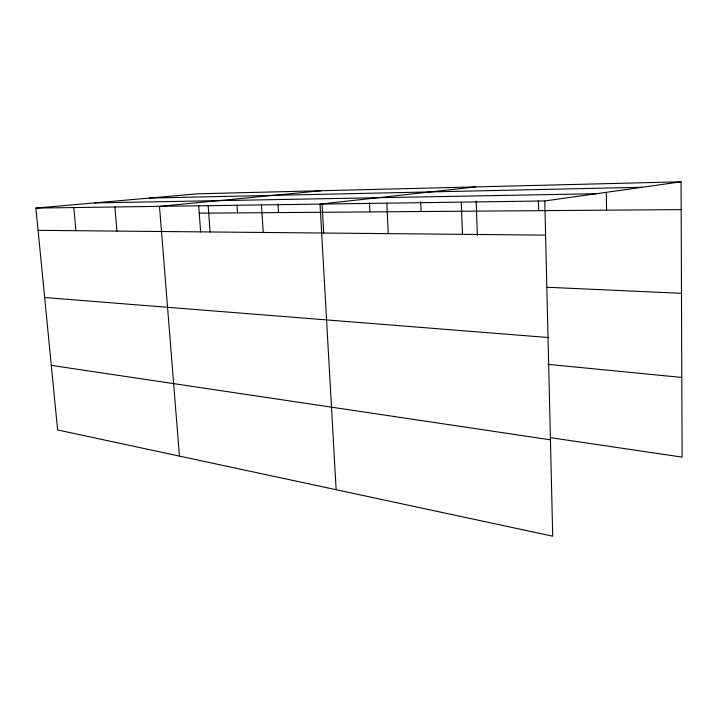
<?xml version="1.0" encoding="UTF-8"?>
<svg xmlns="http://www.w3.org/2000/svg" width="718" height="718" viewBox="0 0 718 718"><rect width="100%" height="100%" fill="white"/><g stroke="black" fill="none" stroke-linecap="round" stroke-linejoin="round"><path stroke-width="1.08" d="M544.791 200.959L552.716 536.193L57.62 429.956L35.9 208.085L544.791 200.959L681.059 181.807L682.1 457.106L550.778 437.711M475.702 186.904L320.031 204.109L336.15 489.721M321.323 190.737L159.486 206.353L179.437 456.092M35.9 208.085L197.809 193.797L681.059 181.807M149.299 198.078L642.152 187.281M94.489 202.916L596.263 193.725M199.245 213.174L681.167 209.62M38.081 230.343L545.599 235.118M547.233 287.263L681.481 293.321M44.66 297.53L548.022 337.496M547.942 364.349L681.795 377.435M51.301 365.381L550.437 439.811M73.81 207.556L75.946 230.702M114.871 206.981L116.953 231.088M198.689 205.644L200.636 231.977M208.157 205.671L210.069 231.959M236.976 205.097L237.514 212.896M261.442 204.926L263.228 232.461M277.965 203.849L278.512 212.591M322.05 203.652L323.701 233.215M369.483 202.97L369.923 211.918M386.84 203.176L388.267 233.637M420.676 201.57L421.098 211.541M461.297 202.126L462.446 234.337M476.178 201.219L477.335 235.486M538.392 200.771L538.635 210.679M606.306 192.505L606.566 210.177"/></g></svg>
